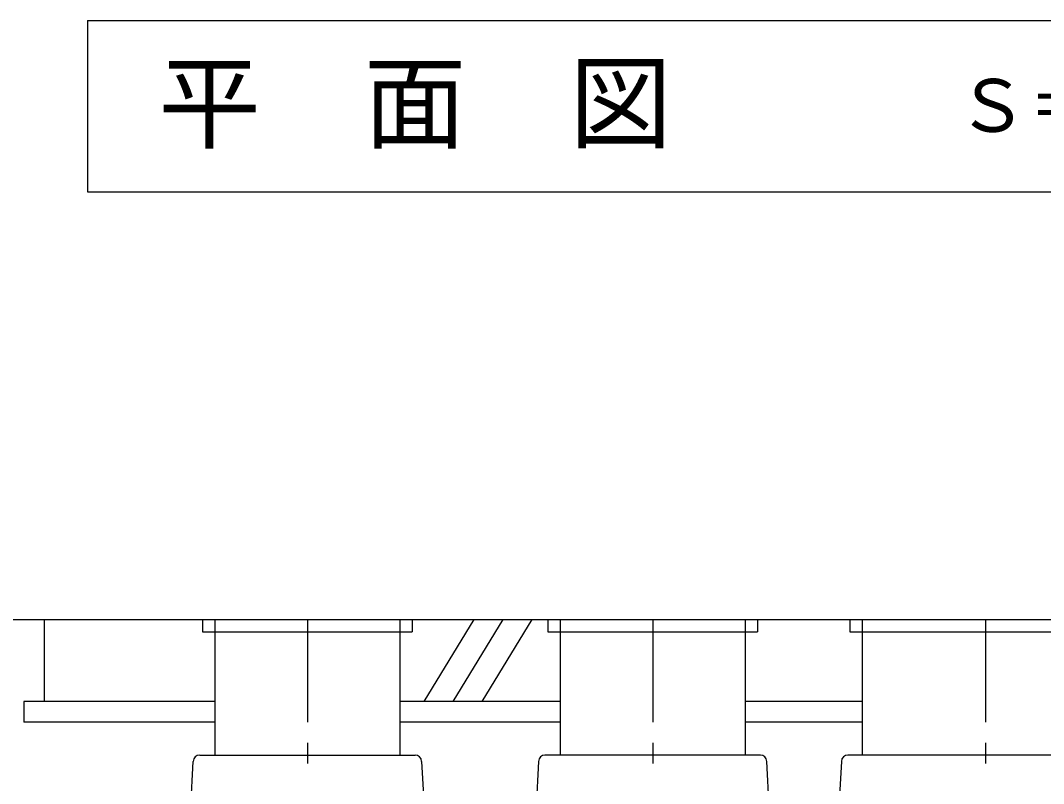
# Model space of a CAD drawing. Units: millimetres, scale not verified. Extents: x -14850 to 14850, y -10500 to 10500.
# Drawn here: x -10506 to -8017, y -3324 to -1469 of the extents above; entities that cross this region are included whole.
import ezdxf
from ezdxf.enums import TextEntityAlignment as Align

# ---------------------------------------------------------------- set-up
doc = ezdxf.new("R2010")
doc.units = ezdxf.units.MM
doc.header["$LTSCALE"] = 50
doc.linetypes.add('CHAIN1', pattern=[8, 5, -1, 1, -1])
for name, color, linetype, lineweight in [('0-0_機器', 3, 'Continuous', 25), ('0-1_空気管', 3, 'Continuous', 25), ('0-2_水管', 3, 'Continuous', 25)]:
    doc.layers.add(name, color=color, linetype=linetype, lineweight=lineweight)
doc.styles.add('ＭＳ ゴシック', font='')
doc.styles.get('ＭＳ ゴシック').set_extended_font_data('MS Gothic')

msp = doc.modelspace()

# ---------------------------------------------------------------- linework, layer by layer
at = {"layer": '0-0_機器', "color": 2}
for p, q in [((-10878.97, -2925.33), (-6586.25, -2925.33)), ((-10447.78, -2925.33), (-10447.78, -3125.33)), ((-10062.79, -2925.33), (-10062.79, -2955.33)), ((-10032.78, -2925.33), (-10032.78, -3255.33)), ((-9582.78, -2925.33), (-9582.78, -3255.33)), ((-9552.78, -2925.33), (-9552.78, -2955.33)), ((-9523.7, -3125.33), (-9402.37, -2925.33)), ((-9452.99, -3125.33), (-9331.66, -2925.33)), ((-9382.27, -3125.33), (-9260.95, -2925.33)), ((-9222.79, -2925.33), (-9222.79, -2955.33)), ((-9192.78, -2925.33), (-9192.78, -3255.33)), ((-8742.78, -2925.33), (-8742.78, -3255.33)), ((-8712.78, -2925.33), (-8712.78, -2955.33)), ((-8457.78, -2925.33), (-8457.78, -3255.33)), ((-10062.79, -2955.33), (-9552.78, -2955.33)), ((-9222.79, -2955.33), (-8712.78, -2955.33)), ((-10497.78, -3125.33), (-10497.78, -3175.33)), ((-10032.78, -3125.33), (-10497.78, -3125.33)), ((-9192.78, -3125.33), (-9582.78, -3125.33)), ((-8457.78, -3125.33), (-8742.78, -3125.33)), ((-10032.78, -3175.33), (-10497.78, -3175.33)), ((-9192.78, -3175.33), (-9582.78, -3175.33)), ((-8457.78, -3175.33), (-8742.78, -3175.33))]:
    msp.add_line(p, q, dxfattribs=at)
msp.add_lwpolyline([(-8487.78, -2925.33), (-8487.78, -2955.33), (-7827.78, -2955.33)], dxfattribs=at)
at = {"layer": '0-1_空気管', "linetype": 'CHAIN1'}
for p, q in [((-9807.78, -2925.33), (-9807.78, -3305.33)), ((-8967.78, -2925.33), (-8967.78, -3305.33)), ((-8157.78, -2925.33), (-8157.78, -3305.33))]:
    msp.add_line(p, q, dxfattribs=at)
at = {"layer": '0-1_空気管'}
for p, q in [((-10069.79, -3255.33), (-9545.77, -3255.33)), ((-8705.77, -3255.33), (-9229.79, -3255.33)), ((-7822.77, -3255.33), (-8492.79, -3255.33)), ((-10092.99, -3408.26), (-10085.77, -3270.49)), ((-9529.8, -3270.49), (-9522.61, -3407.63)), ((-9245.77, -3270.49), (-9252.96, -3407.63)), ((-8681.12, -3436.06), (-8689.8, -3270.49)), ((-8508.77, -3270.49), (-8515.96, -3407.63))]:
    msp.add_line(p, q, dxfattribs=at)
for centre, start, end in [((-10069.79, -3271.33), 90, 177), ((-9545.77, -3271.33), 3, 90), ((-9229.79, -3271.33), 90, 177), ((-8705.77, -3271.33), 3, 90), ((-8492.79, -3271.33), 90, 177)]:
    msp.add_arc(centre, 16, start, end, dxfattribs=at)
at = {"layer": '0-2_水管'}
for p, q in [((-10342.92, -1469.34), (-10342.92, -1886.01)), ((-10342.92, -1469.34), (-7009.59, -1469.34)), ((-10342.92, -1886.01), (-7009.59, -1886.01))]:
    msp.add_line(p, q, dxfattribs=at)

# ---------------------------------------------------------------- texts
at = {"layer": '0-2_水管', "color": 4, "style": 'ＭＳ ゴシック'}
for s, height, p in [('平\u3000面\u3000図', 183.3, (-10170.79, -1816.16)), ('Ｓ＝１／５０', 128.4, (-8229.37, -1778.47))]:
    msp.add_text(s, height=height, dxfattribs=at).set_placement(p, align=Align.BOTTOM_LEFT)

doc.saveas('drawing.dxf')
